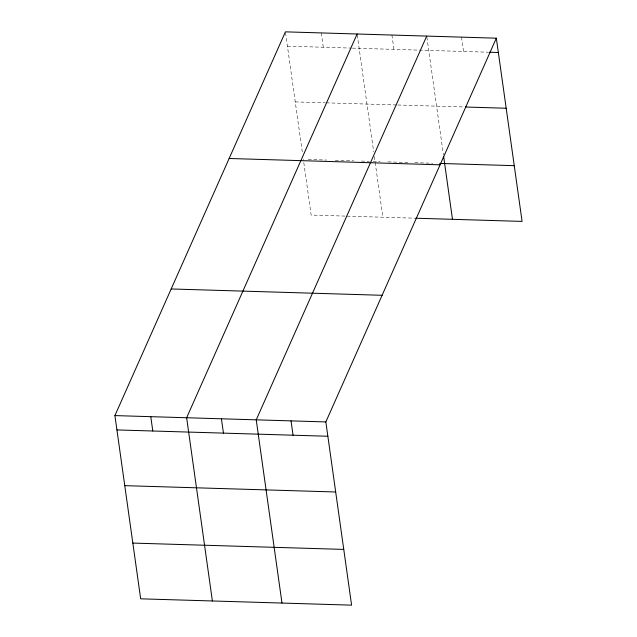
<?xml version="1.0" encoding="UTF-8"?>
<svg xmlns="http://www.w3.org/2000/svg" width="637" height="637" viewBox="0 0 637 637"><rect width="100%" height="100%" fill="white"/><g stroke="black" fill="none" stroke-linecap="round" stroke-linejoin="round"><path stroke-width="0.48" stroke-dasharray="3.19 2.39" d="M287.422 46.175L351.385 48.093M352.357 48.125L488.404 52.21M295.257 101.912L325.3 102.82M326.271 102.844L396.803 104.962M397.799 104.994L464.413 106.992M308.173 159.489L326.59 160.038M335.309 160.301L353.718 160.85M361.474 161.081L369.229 161.32M373.107 161.432L380.01 161.639M387.965 161.878L408.85 162.507M414.814 162.682L432.714 163.223M345.079 216.094L311.159 215.075L303.331 159.338M347.022 216.15L414.695 218.18M461.53 37.137L463.545 51.462M426.862 37.042L443.416 154.823M391.922 35.043L393.937 49.375M357.261 34.955L373.672 151.757M374.357 156.622L375.042 161.495M375.177 162.467L382.877 217.225M321.271 32.925L323.278 47.257M285.543 32.806L302.511 153.501"/><path stroke-width="0.96" d="M496.334 38.18L325.841 421.925L351.592 605.15L140.666 598.82L114.915 415.595L285.408 31.85L496.334 38.18L522.085 221.405L415.69 218.212M357.126 34L186.633 417.745L212.384 600.97M426.726 36.086L256.233 419.839L281.984 603.064M489.399 52.234L498.341 52.505M465.408 107.016L506.176 108.242M439.673 163.43L514.25 165.668M229.145 158.486L440.071 164.816M171.178 288.959L382.104 295.289M114.915 415.595L325.841 421.925M116.929 429.927L327.848 436.249M124.764 485.657L335.683 491.987M132.838 543.082L343.757 549.413M443.686 156.766L452.477 219.319M291.037 420.882L293.052 435.206M221.429 418.788L223.444 433.12M150.778 416.67L152.784 431.002"/></g></svg>
